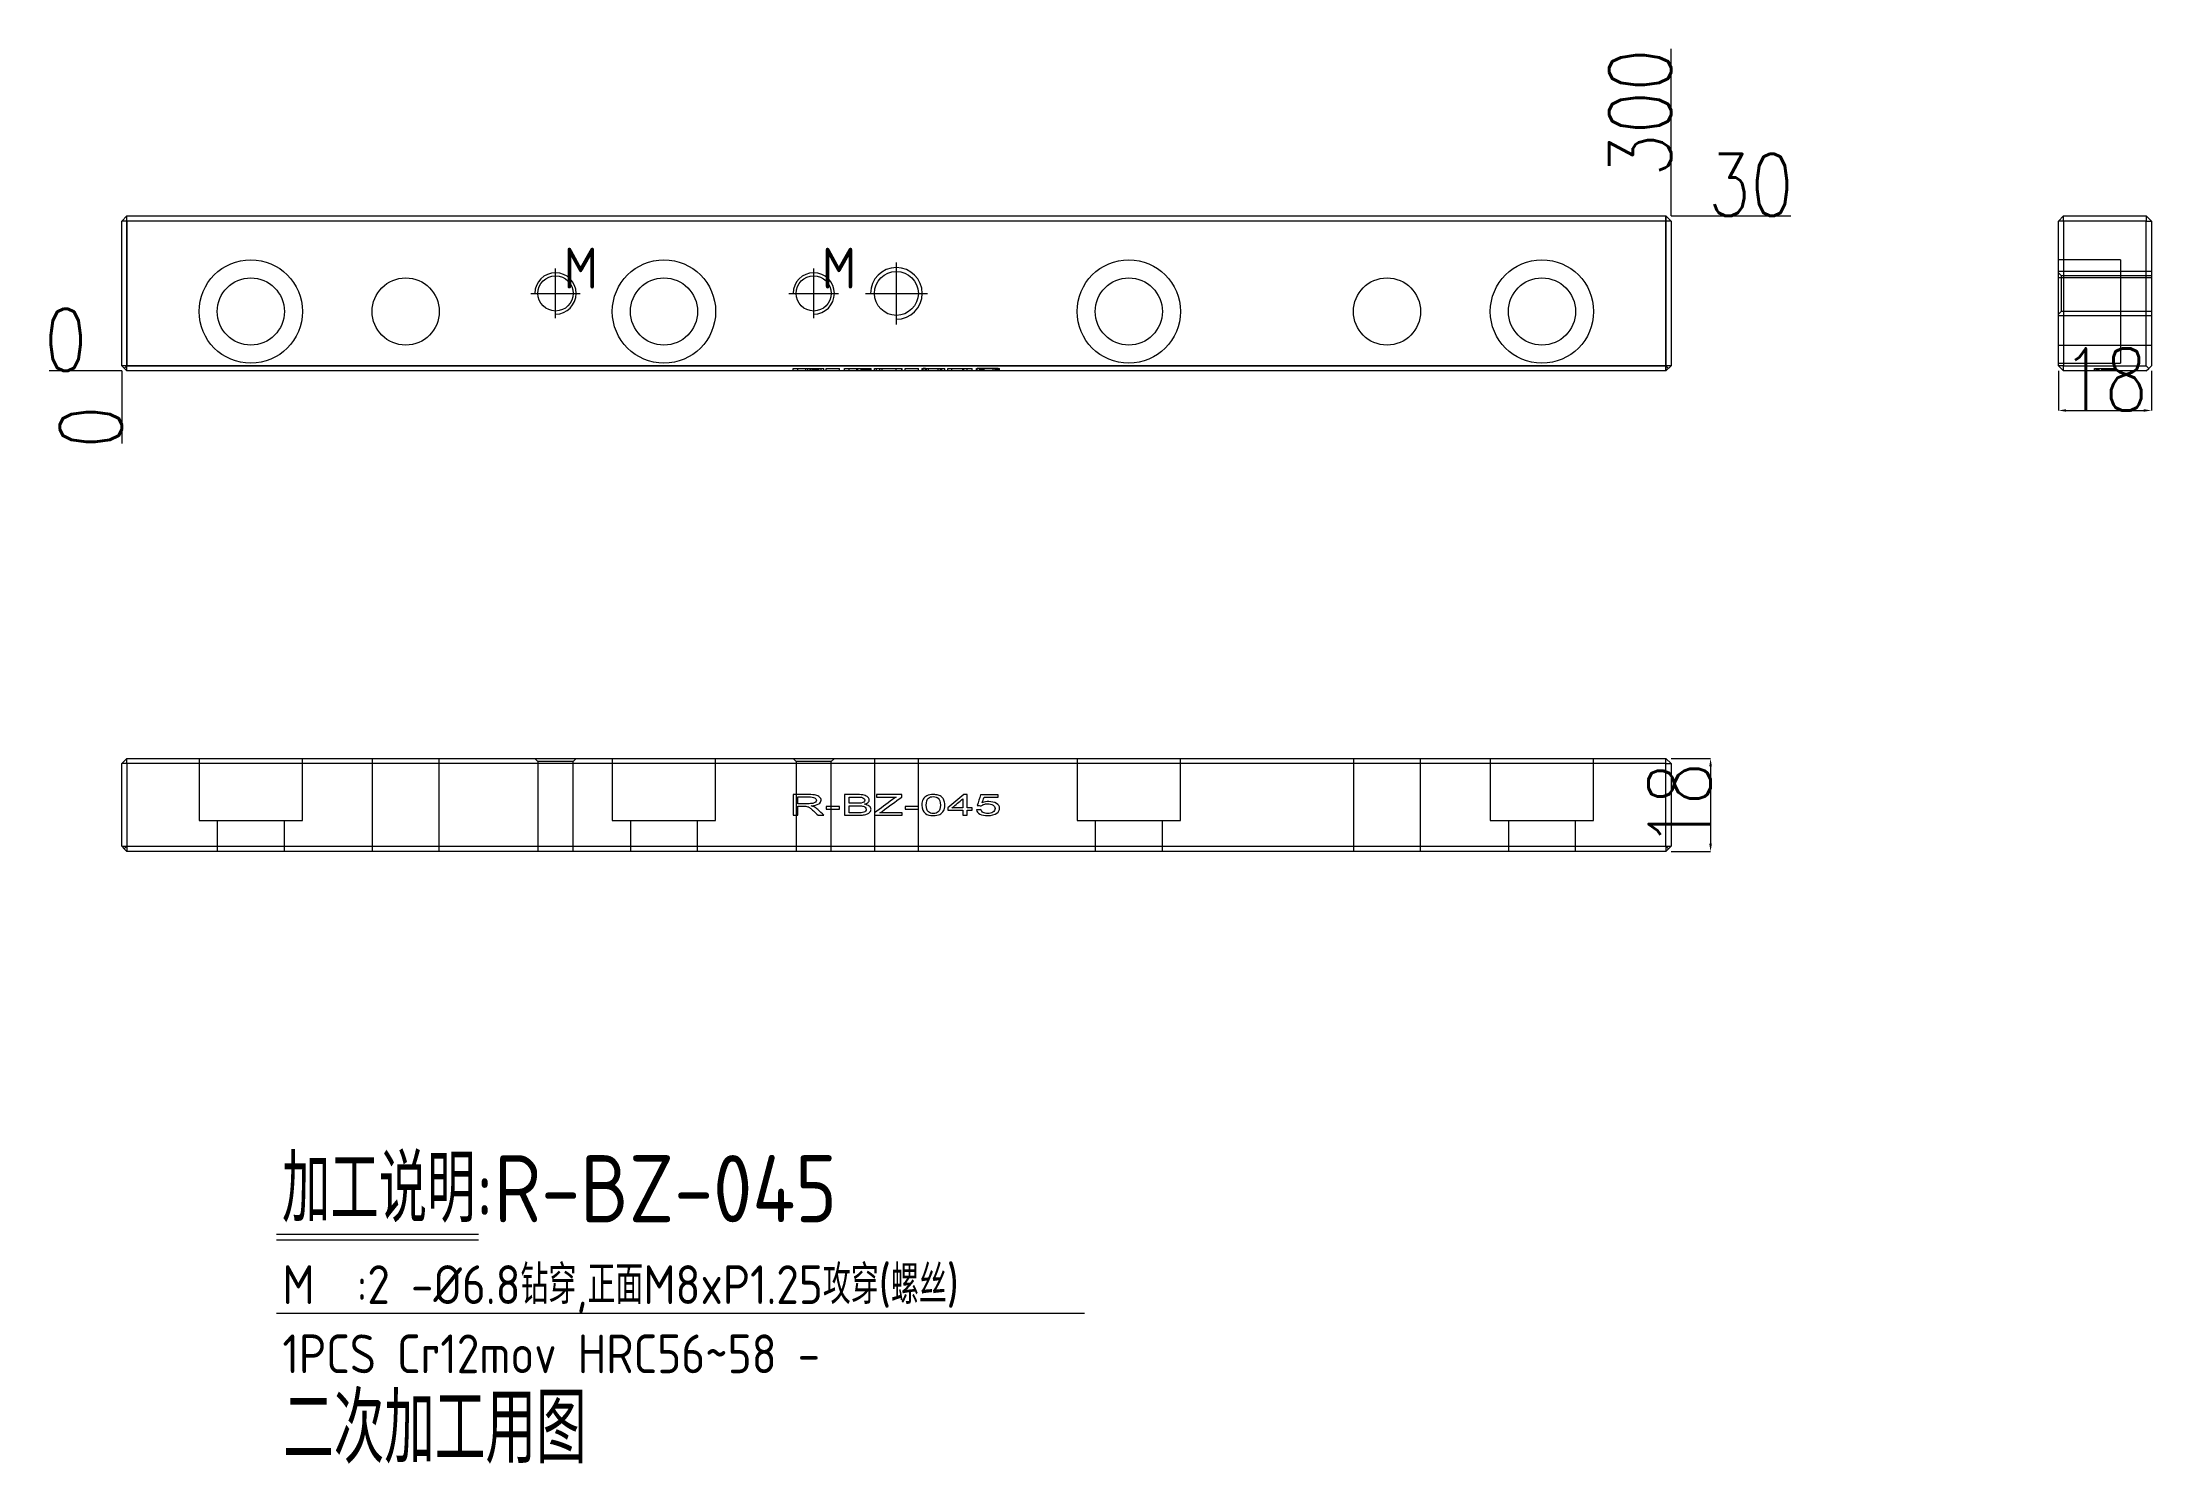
# Model space of a CAD drawing. Header units: millimetres. Extents: x -13061 to -12653, y 58425 to 58700.
import ezdxf

# ---------------------------------------------------------------- set-up
doc = ezdxf.new("R2010")
doc.units = ezdxf.units.MM
doc.linetypes.add('CENTER', pattern=[0])
doc.linetypes.add('DASHED', pattern=[0])
doc.layers.add('DIM', color=4, linetype='Continuous', lineweight=20)
doc.layers.add('TEMP', color=7, linetype='Continuous')
doc.layers.add('TEMP_W', color=1, linetype='Continuous')
doc.styles.add('gbenor', font='gbenor.shx', dxfattribs={"bigfont": 'gbcbig.shx'})
doc.styles.add('TXT', font='txt.shx', dxfattribs={"width": 0.8, "bigfont": 'ctxt.shx'})
doc.dimstyles.new('零件', dxfattribs={"dimscale": 1.5, "dimtxt": 8, "dimasz": 1, "dimexe": 0, "dimexo": 0, "dimgap": 0, "dimtad": 1, "dimtxsty": 'TXT', "dimcen": 0, "dimclrd": 252, "dimclre": 252, "dimclrt": 4, "dimazin": 3, "dimtp": 0.001, "dimtm": 0.001, "dimtfac": 1, "dimtmove": 0, "dimatfit": 3, "dimlwd": 5, "dimlwe": 5})

# ---------------------------------------------------------------- blocks, each defined once
blk = doc.blocks.new('*D1107')
at = {"layer": 'Defpoints', "color": 0}
for p in [(-12745.85, 58666.11), (-12738.2, 58666.11), (-13045.85, 58636.11)]:
    blk.add_point(p, dxfattribs=at)
at = {"layer": 'DIM', "color": 252, "lineweight": 5}
blk.add_line((-12745.85, 58666.11), (-12722.66, 58666.11), dxfattribs=at)
at = {"layer": 'DIM', "color": 4, "lineweight": 5, "insert": (-12730.43, 58672.11), "char_height": 12, "attachment_point": 5, "style": 'TXT'}
blk.add_mtext('30', dxfattribs=at)
blk = doc.blocks.new('*D1108')
at = {"layer": 'Defpoints', "color": 0}
for p in [(-13053.5, 58636.11), (-13045.85, 58636.11), (-13045.85, 58636.11)]:
    blk.add_point(p, dxfattribs=at)
at = {"layer": 'DIM', "color": 252, "lineweight": 5}
blk.add_line((-13045.85, 58636.11), (-13059.9, 58636.11), dxfattribs=at)
at = {"layer": 'DIM', "color": 4, "lineweight": 5, "insert": (-13056.7, 58642.11), "char_height": 12, "attachment_point": 5, "style": 'TXT'}
blk.add_mtext('0', dxfattribs=at)
blk = doc.blocks.new('*D1109')
at = {"layer": 'Defpoints', "color": 0}
for p in [(-13045.85, 58636.11), (-13045.85, 58636.11), (-13045.85, 58628.46)]:
    blk.add_point(p, dxfattribs=at)
at = {"layer": 'DIM', "color": 252, "lineweight": 5}
blk.add_line((-13045.85, 58636.11), (-13045.85, 58622.06), dxfattribs=at)
at = {"layer": 'DIM', "color": 4, "lineweight": 5, "insert": (-13051.85, 58625.26), "char_height": 12, "attachment_point": 5, "rotation": 90, "style": 'TXT'}
blk.add_mtext('0', dxfattribs=at)
blk = doc.blocks.new('*D1110')
at = {"layer": 'Defpoints', "color": 0}
for p in [(-12745.85, 58673.76), (-12745.85, 58666.11), (-13045.85, 58636.11)]:
    blk.add_point(p, dxfattribs=at)
at = {"layer": 'DIM', "color": 252, "lineweight": 5}
blk.add_line((-12745.85, 58666.11), (-12745.85, 58698.45), dxfattribs=at)
at = {"layer": 'DIM', "color": 4, "lineweight": 5, "insert": (-12751.85, 58686.11), "char_height": 12, "attachment_point": 5, "rotation": 90, "style": 'TXT'}
blk.add_mtext('300', dxfattribs=at)
blk = doc.blocks.new('*D1111')
at = {"layer": 'Defpoints', "color": 0}
for p in [(-12745.85, 58561.11), (-12745.85, 58543.11), (-12738.2, 58543.11)]:
    blk.add_point(p, dxfattribs=at)
at = {"layer": 'DIM', "color": 252, "lineweight": 5}
for p, q in [((-12745.85, 58561.11), (-12738.2, 58561.11)), ((-12738.2, 58559.61), (-12738.2, 58544.61)), ((-12745.85, 58543.11), (-12738.2, 58543.11))]:
    blk.add_line(p, q, dxfattribs=at)
at = {"layer": 'DIM', "color": 252}
for points in [[(-12737.95, 58559.61), (-12738.45, 58559.61), (-12738.2, 58561.11)], [(-12738.45, 58544.61), (-12737.95, 58544.61), (-12738.2, 58543.11)]]:
    blk.add_solid(points, dxfattribs=at)
at = {"layer": 'DIM', "color": 4, "lineweight": 5, "insert": (-12744.2, 58552.11), "char_height": 12, "attachment_point": 5, "rotation": 90, "style": 'TXT'}
blk.add_mtext('18', dxfattribs=at)
blk = doc.blocks.new('*D1112')
at = {"layer": 'Defpoints', "color": 0}
for p in [(-12670.85, 58636.11), (-12652.85, 58636.11), (-12652.85, 58628.46)]:
    blk.add_point(p, dxfattribs=at)
at = {"layer": 'DIM', "color": 252, "lineweight": 5}
for p, q in [((-12670.85, 58636.11), (-12670.85, 58628.46)), ((-12652.85, 58636.11), (-12652.85, 58628.46)), ((-12669.35, 58628.46), (-12654.35, 58628.46))]:
    blk.add_line(p, q, dxfattribs=at)
at = {"layer": 'DIM', "color": 252}
for points in [[(-12669.35, 58628.71), (-12669.35, 58628.21), (-12670.85, 58628.46)], [(-12654.35, 58628.21), (-12654.35, 58628.71), (-12652.85, 58628.46)]]:
    blk.add_solid(points, dxfattribs=at)
at = {"layer": 'DIM', "color": 4, "lineweight": 5, "insert": (-12661.85, 58634.46), "char_height": 12, "attachment_point": 5, "style": 'TXT'}
blk.add_mtext('18', dxfattribs=at)

msp = doc.modelspace()

# ---------------------------------------------------------------- linework, layer by layer
at = {"layer": 'DIM', "color": 3, "linetype": 'Continuous', "lineweight": 5}
for p, q in [((-13015.852, 58469.051), (-12976.75, 58469.051)), ((-13015.852, 58467.92), (-12976.75, 58467.92)), ((-13015.852, 58453.72), (-12859.443, 58453.72))]:
    msp.add_line(p, q, dxfattribs=at)
at = {"layer": 'TEMP', "color": 4, "linetype": 'Continuous', "lineweight": 5}
for p, q in [((-13044.852, 58666.113), (-13045.852, 58665.113)), ((-13044.852, 58666.113), (-12746.852, 58666.113)), ((-13044.852, 58665.113), (-13044.852, 58666.113)), ((-13044.852, 58636.113), (-13044.852, 58666.113)), ((-12745.852, 58665.113), (-12746.852, 58666.113)), ((-12746.852, 58665.113), (-12746.852, 58666.113)), ((-12746.852, 58666.113), (-12746.852, 58636.113)), ((-12670.852, 58665.113), (-12669.852, 58666.113)), ((-12669.852, 58665.113), (-12669.852, 58666.113)), ((-12669.852, 58666.113), (-12653.852, 58666.113)), ((-12653.852, 58666.113), (-12653.852, 58665.113)), ((-12653.852, 58666.113), (-12652.852, 58665.113)), ((-13045.852, 58637.113), (-13045.852, 58665.113)), ((-13044.852, 58665.113), (-13045.852, 58665.113)), ((-12745.852, 58665.113), (-13045.852, 58665.113)), ((-13044.852, 58665.113), (-13044.852, 58637.113)), ((-12746.852, 58665.113), (-13044.852, 58665.113)), ((-12745.852, 58665.113), (-12746.852, 58665.113)), ((-12746.852, 58637.113), (-12746.852, 58665.113)), ((-12745.852, 58665.113), (-12745.852, 58637.113)), ((-12670.852, 58637.113), (-12670.852, 58665.113)), ((-12669.852, 58665.113), (-12670.852, 58665.113)), ((-12669.852, 58665.113), (-12669.852, 58637.113)), ((-12653.852, 58665.113), (-12669.852, 58665.113)), ((-12653.852, 58665.113), (-12652.852, 58665.113)), ((-12653.852, 58637.113), (-12653.852, 58665.113)), ((-12652.852, 58665.113), (-12652.852, 58637.113)), ((-13044.852, 58637.113), (-13045.852, 58637.113)), ((-13044.852, 58636.113), (-13045.852, 58637.113)), ((-12745.852, 58637.113), (-13045.852, 58637.113)), ((-13044.852, 58636.113), (-13044.852, 58637.113)), ((-13044.852, 58637.113), (-12746.852, 58637.113)), ((-12746.852, 58636.113), (-13044.852, 58636.113)), ((-12915.852, 58636.613), (-12910.891, 58636.613)), ((-12911.048, 58636.613), (-12909.866, 58636.613)), ((-12909.445, 58636.613), (-12906.882, 58636.613)), ((-12905.89, 58636.613), (-12902.042, 58636.613)), ((-12902.138, 58636.613), (-12902.15, 58636.113)), ((-12901.091, 58636.613), (-12901.093, 58636.113)), ((-12901.093, 58636.613), (-12900.964, 58636.613)), ((-12900.067, 58636.613), (-12895.885, 58636.613)), ((-12899.674, 58636.613), (-12894.809, 58636.613)), ((-12899.035, 58636.613), (-12894.698, 58636.613)), ((-12894.162, 58636.613), (-12891.599, 58636.613)), ((-12890.238, 58636.613), (-12890.661, 58636.613)), ((-12885.904, 58636.613), (-12881.208, 58636.613)), ((-12880.355, 58636.613), (-12879.478, 58636.613)), ((-12876.171, 58636.613), (-12880.207, 58636.613)), ((-12876.462, 58636.613), (-12876.388, 58636.613)), ((-12746.852, 58636.113), (-12745.852, 58637.113)), ((-12746.852, 58636.113), (-12746.852, 58637.113)), ((-12745.852, 58637.113), (-12746.852, 58637.113)), ((-12669.852, 58637.113), (-12670.852, 58637.113)), ((-12669.852, 58636.113), (-12670.852, 58637.113)), ((-12669.852, 58636.113), (-12669.852, 58637.113)), ((-12669.852, 58637.113), (-12653.852, 58637.113)), ((-12653.852, 58636.113), (-12669.852, 58636.113)), ((-12653.352, 58636.613), (-12653.852, 58637.113)), ((-12653.852, 58636.113), (-12653.352, 58636.613)), ((-12653.352, 58636.613), (-12652.852, 58637.113)), ((-13044.852, 58561.113), (-13045.852, 58560.113)), ((-13044.852, 58560.113), (-13045.852, 58560.113)), ((-13045.852, 58544.113), (-13045.852, 58560.113)), ((-13044.852, 58561.113), (-12746.852, 58561.113)), ((-13044.852, 58560.113), (-13044.852, 58561.113)), ((-13044.852, 58560.113), (-13044.852, 58544.113)), ((-12746.852, 58560.113), (-13044.852, 58560.113)), ((-12745.852, 58560.113), (-12746.852, 58561.113)), ((-12746.852, 58560.113), (-12746.852, 58561.113)), ((-12746.852, 58560.113), (-12745.852, 58560.113)), ((-12746.852, 58544.113), (-12746.852, 58560.113)), ((-12745.852, 58560.113), (-12745.852, 58544.113)), ((-13045.852, 58544.113), (-13045.352, 58543.613)), ((-13045.352, 58543.613), (-13044.852, 58544.113)), ((-13044.852, 58543.113), (-13045.352, 58543.613)), ((-13044.852, 58544.113), (-12746.852, 58544.113)), ((-12746.852, 58544.113), (-12746.352, 58543.613)), ((-12746.352, 58543.613), (-12746.852, 58543.113)), ((-12746.352, 58543.613), (-12745.852, 58544.113)), ((-12746.852, 58543.113), (-13044.852, 58543.113))]:
    msp.add_line(p, q, dxfattribs=at)
at = {"layer": 'TEMP', "color": 4, "linetype": 'DASHED', "lineweight": 5, "ltscale": 0.338745}
for p, q in [((-12658.852, 58657.613), (-12670.852, 58657.613)), ((-12658.852, 58657.613), (-12658.852, 58637.613)), ((-12652.852, 58655.366), (-12670.852, 58655.366)), ((-12658.852, 58654.116), (-12670.852, 58654.116)), ((-12652.852, 58654.116), (-12658.852, 58654.116)), ((-12670.852, 58646.86), (-12652.852, 58646.86)), ((-12670.852, 58641.109), (-12658.852, 58641.109)), ((-12670.852, 58637.613), (-12658.852, 58637.613)), ((-12658.852, 58641.109), (-12652.852, 58641.109)), ((-13044.852, 58637.113), (-13045.352, 58636.613)), ((-12915.852, 58636.113), (-12915.852, 58636.613)), ((-12914.953, 58636.113), (-12914.953, 58636.613)), ((-12913.41, 58636.113), (-12913.41, 58636.613)), ((-12913.001, 58636.113), (-12913.001, 58636.613)), ((-12912.544, 58636.113), (-12912.544, 58636.613)), ((-12912.335, 58636.113), (-12912.335, 58636.613)), ((-12912.058, 58636.113), (-12912.058, 58636.613)), ((-12911.894, 58636.113), (-12911.894, 58636.613)), ((-12911.46, 58636.113), (-12911.46, 58636.613)), ((-12911.349, 58636.113), (-12911.349, 58636.613)), ((-12911.048, 58636.113), (-12911.048, 58636.613)), ((-12910.996, 58636.113), (-12910.996, 58636.613)), ((-12910.891, 58636.113), (-12910.891, 58636.613)), ((-12910.422, 58636.113), (-12910.422, 58636.613)), ((-12909.866, 58636.113), (-12909.866, 58636.613)), ((-12909.445, 58636.113), (-12909.445, 58636.613)), ((-12906.882, 58636.113), (-12906.882, 58636.613)), ((-12905.89, 58636.113), (-12905.89, 58636.613)), ((-12904.992, 58636.113), (-12904.992, 58636.613)), ((-12902.69, 58636.113), (-12902.69, 58636.613)), ((-12902.666, 58636.113), (-12902.666, 58636.613)), ((-12902.602, 58636.113), (-12902.602, 58636.613)), ((-12902.427, 58636.113), (-12902.427, 58636.613)), ((-12902.15, 58636.113), (-12902.15, 58636.613)), ((-12902.138, 58636.113), (-12902.138, 58636.613)), ((-12902.094, 58636.113), (-12902.094, 58636.613)), ((-12902.042, 58636.113), (-12902.042, 58636.613)), ((-12901.976, 58636.113), (-12901.976, 58636.613)), ((-12901.887, 58636.113), (-12901.887, 58636.613)), ((-12901.694, 58636.113), (-12901.694, 58636.613)), ((-12901.357, 58636.113), (-12901.357, 58636.613)), ((-12901.093, 58636.113), (-12901.093, 58636.613)), ((-12901.091, 58636.113), (-12901.091, 58636.613)), ((-12900.964, 58636.113), (-12900.964, 58636.613)), ((-12900.762, 58636.113), (-12900.762, 58636.613)), ((-12900.067, 58636.113), (-12900.067, 58636.613)), ((-12899.674, 58636.113), (-12899.674, 58636.613)), ((-12899.035, 58636.113), (-12899.035, 58636.613)), ((-12898.623, 58636.113), (-12898.623, 58636.613)), ((-12895.885, 58636.113), (-12895.885, 58636.613)), ((-12894.809, 58636.113), (-12894.809, 58636.613)), ((-12894.698, 58636.113), (-12894.698, 58636.613)), ((-12894.162, 58636.113), (-12894.162, 58636.613)), ((-12891.599, 58636.113), (-12891.599, 58636.613)), ((-12890.91, 58636.613), (-12890.91, 58636.113)), ((-12890.238, 58636.113), (-12890.238, 58636.613)), ((-12890.052, 58636.613), (-12890.052, 58636.113)), ((-12889.621, 58636.113), (-12889.621, 58636.613)), ((-12887.728, 58636.113), (-12887.728, 58636.613)), ((-12887.338, 58636.113), (-12887.338, 58636.613)), ((-12887.055, 58636.113), (-12887.055, 58636.613)), ((-12886.48, 58636.113), (-12886.48, 58636.613)), ((-12885.904, 58636.113), (-12885.904, 58636.613)), ((-12885.085, 58636.113), (-12885.085, 58636.613)), ((-12882.959, 58636.113), (-12882.959, 58636.613)), ((-12882.806, 58636.113), (-12882.806, 58636.613)), ((-12882.125, 58636.113), (-12882.125, 58636.613)), ((-12881.208, 58636.113), (-12881.208, 58636.613)), ((-12880.355, 58636.113), (-12880.355, 58636.613)), ((-12880.207, 58636.113), (-12880.207, 58636.613)), ((-12879.685, 58636.113), (-12879.685, 58636.613)), ((-12879.548, 58636.113), (-12879.548, 58636.613)), ((-12879.478, 58636.113), (-12879.478, 58636.613)), ((-12879.423, 58636.113), (-12879.423, 58636.613)), ((-12879.247, 58636.113), (-12879.247, 58636.613)), ((-12879.027, 58636.113), (-12879.027, 58636.613)), ((-12878.914, 58636.113), (-12878.914, 58636.613)), ((-12878.881, 58636.113), (-12878.881, 58636.613)), ((-12877.137, 58636.113), (-12877.137, 58636.613)), ((-12876.736, 58636.113), (-12876.736, 58636.613)), ((-12876.462, 58636.113), (-12876.462, 58636.613)), ((-12876.388, 58636.113), (-12876.388, 58636.613)), ((-12876.171, 58636.113), (-12876.171, 58636.613)), ((-12875.852, 58636.113), (-12875.852, 58636.613)), ((-12746.352, 58636.613), (-12746.852, 58637.113)), ((-12663.868, 58636.613), (-12663.868, 58636.113)), ((-12663.852, 58636.113), (-12663.852, 58636.613)), ((-12663.797, 58636.113), (-12663.797, 58636.613)), ((-12663.744, 58636.113), (-12663.744, 58636.613)), ((-12663.73, 58636.113), (-12663.73, 58636.613)), ((-12663.462, 58636.613), (-12663.462, 58636.113)), ((-12663.41, 58636.113), (-12663.41, 58636.613)), ((-12663.38, 58636.113), (-12663.38, 58636.613)), ((-12663.365, 58636.113), (-12663.365, 58636.613)), ((-12663.357, 58636.113), (-12663.357, 58636.613)), ((-12663.328, 58636.113), (-12663.328, 58636.613)), ((-12663.324, 58636.113), (-12663.324, 58636.613)), ((-12663.175, 58636.113), (-12663.175, 58636.613)), ((-12663.137, 58636.113), (-12663.137, 58636.613)), ((-12663.117, 58636.113), (-12663.117, 58636.613)), ((-12663.063, 58636.113), (-12663.063, 58636.613)), ((-12662.504, 58636.613), (-12662.504, 58636.113)), ((-12662.417, 58636.113), (-12662.417, 58636.613)), ((-12662.253, 58636.113), (-12662.253, 58636.613)), ((-12662.218, 58636.113), (-12662.218, 58636.613)), ((-12662.171, 58636.113), (-12662.171, 58636.613)), ((-12662.161, 58636.113), (-12662.161, 58636.613)), ((-12662.141, 58636.113), (-12662.141, 58636.613)), ((-12662.086, 58636.113), (-12662.086, 58636.613)), ((-12662.07, 58636.613), (-12662.07, 58636.113)), ((-12662.043, 58636.113), (-12662.043, 58636.613)), ((-12661.981, 58636.113), (-12661.981, 58636.613)), ((-12661.962, 58636.113), (-12661.962, 58636.613)), ((-12661.828, 58636.113), (-12661.828, 58636.613)), ((-12661.742, 58636.113), (-12661.742, 58636.613)), ((-12661.699, 58636.113), (-12661.699, 58636.613)), ((-12661.683, 58636.113), (-12661.683, 58636.613)), ((-12661.672, 58636.113), (-12661.672, 58636.613)), ((-12661.632, 58636.113), (-12661.632, 58636.613)), ((-12661.628, 58636.113), (-12661.628, 58636.613)), ((-12661.617, 58636.113), (-12661.617, 58636.613)), ((-12661.609, 58636.113), (-12661.609, 58636.613)), ((-12661.546, 58636.113), (-12661.546, 58636.613)), ((-12661.502, 58636.113), (-12661.502, 58636.613)), ((-12661.4, 58636.113), (-12661.4, 58636.613)), ((-12661.259, 58636.113), (-12661.259, 58636.613)), ((-12661.235, 58636.113), (-12661.235, 58636.613)), ((-12661.052, 58636.113), (-12661.052, 58636.613)), ((-12660.943, 58636.113), (-12660.943, 58636.613)), ((-12660.941, 58636.113), (-12660.941, 58636.613)), ((-12660.9, 58636.113), (-12660.9, 58636.613)), ((-12660.809, 58636.113), (-12660.809, 58636.613)), ((-12660.684, 58636.113), (-12660.684, 58636.613)), ((-12660.605, 58636.113), (-12660.605, 58636.613)), ((-12660.514, 58636.113), (-12660.514, 58636.613)), ((-12660.488, 58636.113), (-12660.488, 58636.613)), ((-12660.377, 58636.113), (-12660.377, 58636.613)), ((-12660.343, 58636.113), (-12660.343, 58636.613)), ((-12660.323, 58636.113), (-12660.323, 58636.613)), ((-12660.269, 58636.113), (-12660.269, 58636.613)), ((-12660.198, 58636.113), (-12660.198, 58636.613)), ((-12660.187, 58636.113), (-12660.187, 58636.613)), ((-12660.089, 58636.113), (-12660.089, 58636.613)), ((-12659.852, 58636.113), (-12659.852, 58636.613)), ((-12659.783, 58636.113), (-12659.783, 58636.613)), ((-13030.852, 58561.113), (-13030.852, 58549.113)), ((-13010.852, 58549.113), (-13010.852, 58561.113)), ((-12997.355, 58561.113), (-12997.355, 58543.113)), ((-12984.348, 58543.113), (-12984.348, 58561.113)), ((-12950.852, 58561.113), (-12950.852, 58549.113)), ((-12930.852, 58549.113), (-12930.852, 58561.113)), ((-12900.105, 58561.113), (-12900.105, 58543.113)), ((-12891.599, 58551.807), (-12891.599, 58561.113)), ((-12860.852, 58561.113), (-12860.852, 58549.113)), ((-12840.852, 58549.113), (-12840.852, 58561.113)), ((-12807.355, 58561.113), (-12807.355, 58543.113)), ((-12794.348, 58543.113), (-12794.348, 58561.113)), ((-12780.852, 58561.113), (-12780.852, 58549.113)), ((-12760.852, 58549.113), (-12760.852, 58561.113)), ((-13030.852, 58549.113), (-13010.852, 58549.113)), ((-13027.355, 58549.113), (-13027.355, 58543.113)), ((-13014.348, 58543.113), (-13014.348, 58549.113)), ((-12950.852, 58549.113), (-12930.852, 58549.113)), ((-12947.355, 58549.113), (-12947.355, 58543.113)), ((-12934.348, 58543.113), (-12934.348, 58549.113)), ((-12891.599, 58543.113), (-12891.599, 58551.313)), ((-12860.852, 58549.113), (-12840.852, 58549.113)), ((-12857.355, 58549.113), (-12857.355, 58543.113)), ((-12844.348, 58543.113), (-12844.348, 58549.113)), ((-12780.852, 58549.113), (-12760.852, 58549.113)), ((-12777.355, 58549.113), (-12777.355, 58543.113)), ((-12764.348, 58543.113), (-12764.348, 58549.113)), ((-13045.852, 58544.113), (-13044.852, 58544.113)), ((-13044.852, 58544.113), (-13044.852, 58543.113)), ((-12746.852, 58544.113), (-12746.852, 58543.113)), ((-12746.852, 58544.113), (-12745.852, 58544.113))]:
    msp.add_line(p, q, dxfattribs=at)
at = {"layer": 'TEMP', "color": 5, "linetype": 'DASHED', "lineweight": 5, "ltscale": 0.338745}
for p, q in [((-12670.255, 58654.516), (-12670.852, 58655.113)), ((-12652.852, 58654.516), (-12670.255, 58654.516)), ((-12670.255, 58651.113), (-12670.255, 58654.516)), ((-12670.255, 58647.71), (-12670.255, 58651.113)), ((-12670.852, 58647.113), (-12670.255, 58647.71)), ((-12670.255, 58647.71), (-12652.852, 58647.71)), ((-12965.852, 58561.113), (-12965.255, 58560.516)), ((-12965.255, 58560.516), (-12965.255, 58543.113)), ((-12958.449, 58560.516), (-12965.255, 58560.516)), ((-12958.449, 58560.516), (-12957.852, 58561.113)), ((-12958.449, 58543.113), (-12958.449, 58560.516)), ((-12915.852, 58561.113), (-12915.255, 58560.516)), ((-12915.255, 58560.516), (-12915.255, 58543.113)), ((-12908.449, 58560.516), (-12915.255, 58560.516)), ((-12908.449, 58560.516), (-12907.852, 58561.113)), ((-12908.449, 58543.113), (-12908.449, 58560.516))]:
    msp.add_line(p, q, dxfattribs=at)
at = {"layer": 'TEMP', "color": 155, "linetype": 'DASHED', "lineweight": 5, "ltscale": 0.338745}
for p, q in [((-12913.021, 58636.113), (-12913.021, 58636.613)), ((-12911.794, 58636.113), (-12911.794, 58636.613)), ((-12911.529, 58636.113), (-12911.529, 58636.613)), ((-12903.524, 58636.113), (-12903.524, 58636.613)), ((-12903.3, 58636.113), (-12903.3, 58636.613)), ((-12901.463, 58636.113), (-12901.463, 58636.613)), ((-12890.661, 58636.113), (-12890.661, 58636.613)), ((-12889.66, 58636.113), (-12889.66, 58636.613)), ((-12662.967, 58636.113), (-12662.967, 58636.613)), ((-12662.401, 58636.113), (-12662.401, 58636.613)), ((-12661.473, 58636.113), (-12661.473, 58636.613)), ((-12660.513, 58636.113), (-12660.513, 58636.613)), ((-12660.116, 58636.113), (-12660.116, 58636.613))]:
    msp.add_line(p, q, dxfattribs=at)
at = {"layer": 'TEMP', "color": 4, "linetype": 'Continuous', "lineweight": 5}
for centre, radius in [((-13020.852, 58647.613), 10), ((-12940.852, 58647.613), 10), ((-12850.852, 58647.613), 10), ((-12770.852, 58647.613), 10), ((-13020.852, 58647.613), 6.503), ((-12990.852, 58647.613), 6.503), ((-12940.852, 58647.613), 6.503), ((-12895.852, 58651.113), 4.253), ((-12850.852, 58647.613), 6.503), ((-12800.852, 58647.613), 6.503), ((-12770.852, 58647.613), 6.503)]:
    msp.add_circle(centre, radius, dxfattribs=at)
at = {"layer": 'TEMP', "color": 3, "linetype": 'Continuous', "lineweight": 5}
for centre in [(-12961.852, 58651.113), (-12911.852, 58651.113)]:
    msp.add_circle(centre, 3.403, dxfattribs=at)
for centre in [(-12961.852, 58651.113), (-12911.852, 58651.113)]:
    msp.add_arc(centre, 4, 270, 180, dxfattribs=at)
at = {"layer": 'TEMP', "color": 4, "linetype": 'Continuous', "lineweight": 5}
msp.add_arc((-12895.852, 58651.113), 5, 270, 180, dxfattribs=at)
at = {"layer": 'TEMP', "color": 4, "linetype": 'DASHED', "lineweight": 5, "ltscale": 0.338745}
for points, knots in [([(-12915.852, 58636.613), (-12914.848, 58636.613), (-12913.844, 58636.613), (-12912.234, 58636.613), (-12911.775, 58636.613), (-12911.46, 58636.613)], [0, 0, 0, 0, 0.6236559, 0.6236559, 1, 1, 1, 1]), ([(-12911.46, 58636.613), (-12911.144, 58636.613), (-12910.894, 58636.613), (-12910.516, 58636.613), (-12910.422, 58636.613), (-12910.422, 58636.613), (-12910.422, 58636.613), (-12910.422, 58636.613)], [0, 0, 0, 0, 0.4997749, 0.4997749, 0.9995498, 0.9995498, 1, 1, 1, 1]), ([(-12905.89, 58636.613), (-12905.041, 58636.613), (-12904.192, 58636.613), (-12902.824, 58636.613), (-12902.408, 58636.613), (-12902.094, 58636.613)], [0, 0, 0, 0, 0.6205443, 0.6205443, 1, 1, 1, 1]), ([(-12890.91, 58636.613), (-12890.91, 58636.613), (-12890.91, 58636.613), (-12890.91, 58636.613), (-12890.826, 58636.613), (-12890.661, 58636.613)], [0, 0, 0, 0, 0.0006373, 0.0006373, 1, 1, 1, 1]), ([(-12890.661, 58636.613), (-12890.496, 58636.613), (-12890.25, 58636.613), (-12889.599, 58636.613), (-12889.188, 58636.613), (-12888.331, 58636.613), (-12888.011, 58636.613), (-12887.461, 58636.613), (-12887.234, 58636.613), (-12887.055, 58636.613)], [0, 0, 0, 0, 0.2880734, 0.2880734, 0.5761468, 0.5761468, 0.7880734, 0.7880734, 1, 1, 1, 1]), ([(-12887.055, 58636.613), (-12886.875, 58636.613), (-12886.735, 58636.613), (-12886.531, 58636.613), (-12886.48, 58636.613), (-12886.48, 58636.613), (-12886.48, 58636.613), (-12886.48, 58636.613)], [0, 0, 0, 0, 0.4995978, 0.4995978, 0.9991956, 0.9991956, 1, 1, 1, 1]), ([(-12876.171, 58636.613), (-12875.958, 58636.613), (-12875.852, 58636.613), (-12875.852, 58636.613), (-12875.852, 58636.613), (-12875.852, 58636.613)], [0, 0, 0, 0, 0.9995205, 0.9995205, 1, 1, 1, 1]), ([(-12662.504, 58636.613), (-12662.504, 58636.613), (-12662.504, 58636.613), (-12662.504, 58636.613), (-12662.383, 58636.613), (-12662.141, 58636.613)], [0, 0, 0, 0, 0.0010275, 0.0010275, 1, 1, 1, 1]), ([(-12662.141, 58636.613), (-12661.899, 58636.613), (-12661.588, 58636.613), (-12660.846, 58636.613), (-12660.533, 58636.613), (-12660.269, 58636.613)], [0, 0, 0, 0, 0.5125, 0.5125, 1, 1, 1, 1])]:
    msp.add_open_spline(points, degree=3, knots=knots, dxfattribs=at)
for points in [[(-12910.422, 58636.613), (-12910.237, 58636.613), (-12910.051, 58636.613), (-12909.866, 58636.613)], [(-12909.445, 58636.613), (-12908.59, 58636.613), (-12907.736, 58636.613), (-12906.882, 58636.613)], [(-12902.094, 58636.613), (-12901.78, 58636.613), (-12901.535, 58636.613), (-12901.357, 58636.613)], [(-12901.357, 58636.613), (-12901.18, 58636.613), (-12901.091, 58636.613), (-12901.091, 58636.613)], [(-12901.091, 58636.613), (-12900.872, 58636.613), (-12900.763, 58636.613), (-12900.762, 58636.613)], [(-12900.067, 58636.613), (-12899.936, 58636.613), (-12899.805, 58636.613), (-12899.674, 58636.613)], [(-12899.674, 58636.613), (-12898.052, 58636.613), (-12896.43, 58636.613), (-12894.809, 58636.613)], [(-12894.808, 58636.613), (-12894.772, 58636.613), (-12894.735, 58636.613), (-12894.698, 58636.613)], [(-12894.162, 58636.613), (-12893.307, 58636.613), (-12892.453, 58636.613), (-12891.599, 58636.613)], [(-12885.904, 58636.613), (-12884.872, 58636.613), (-12883.839, 58636.613), (-12882.806, 58636.613)], [(-12882.806, 58636.613), (-12882.579, 58636.613), (-12882.352, 58636.613), (-12882.125, 58636.613)], [(-12882.125, 58636.613), (-12881.819, 58636.613), (-12881.513, 58636.613), (-12881.208, 58636.613)], [(-12880.355, 58636.613), (-12880.306, 58636.613), (-12880.256, 58636.613), (-12880.207, 58636.613)], [(-12880.207, 58636.613), (-12879.987, 58636.613), (-12879.767, 58636.613), (-12879.548, 58636.613)], [(-12879.548, 58636.613), (-12878.422, 58636.613), (-12877.297, 58636.613), (-12876.171, 58636.613)], [(-12663.868, 58636.613), (-12663.868, 58636.613), (-12663.863, 58636.613), (-12663.852, 58636.613)], [(-12663.852, 58636.613), (-12663.833, 58636.613), (-12663.815, 58636.613), (-12663.797, 58636.613)], [(-12663.797, 58636.613), (-12663.641, 58636.613), (-12663.484, 58636.613), (-12663.328, 58636.613)], [(-12663.328, 58636.613), (-12663.053, 58636.613), (-12662.779, 58636.613), (-12662.504, 58636.613)], [(-12660.269, 58636.613), (-12659.946, 58636.613), (-12659.783, 58636.613), (-12659.783, 58636.613)]]:
    msp.add_open_spline(points, degree=3, dxfattribs=at)
at = {"layer": 'TEMP', "color": 4, "linetype": 'Continuous', "lineweight": 5}
for points in [[(-12915.852, 58554.113), (-12915.852, 58552.78), (-12915.852, 58551.446), (-12915.852, 58550.113)], [(-12914.953, 58552.347), (-12914.953, 58552.789), (-12914.953, 58553.23), (-12914.953, 58553.671)], [(-12913.021, 58552.347), (-12913.665, 58552.347), (-12914.309, 58552.347), (-12914.953, 58552.347)], [(-12914.953, 58550.113), (-12914.953, 58550.705), (-12914.953, 58551.297), (-12914.953, 58551.89)], [(-12913.41, 58551.87), (-12913.271, 58551.85), (-12913.134, 58551.814), (-12913.001, 58551.763)], [(-12912.058, 58552.422), (-12912.289, 58552.372), (-12912.61, 58552.347), (-12913.021, 58552.347)], [(-12913.001, 58551.763), (-12912.865, 58551.713), (-12912.714, 58551.624), (-12912.544, 58551.497)], [(-12912.544, 58551.497), (-12912.374, 58551.369), (-12912.157, 58551.185), (-12911.894, 58550.945)], [(-12912.335, 58551.933), (-12911.684, 58551.986), (-12911.202, 58552.109), (-12910.891, 58552.304)], [(-12911.794, 58551.734), (-12911.917, 58551.8), (-12912.097, 58551.865), (-12912.335, 58551.933)], [(-12911.529, 58552.662), (-12911.649, 58552.553), (-12911.825, 58552.472), (-12912.058, 58552.422)], [(-12911.048, 58551.202), (-12911.282, 58551.414), (-12911.531, 58551.592), (-12911.794, 58551.734)], [(-12909.445, 58551.807), (-12909.445, 58551.642), (-12909.445, 58551.478), (-12909.445, 58551.313)], [(-12906.882, 58551.807), (-12907.736, 58551.807), (-12908.59, 58551.807), (-12909.445, 58551.807)], [(-12906.882, 58551.313), (-12906.882, 58551.478), (-12906.882, 58551.642), (-12906.882, 58551.807)], [(-12905.89, 58554.113), (-12905.89, 58552.78), (-12905.89, 58551.446), (-12905.89, 58550.113)], [(-12904.992, 58552.433), (-12904.992, 58552.835), (-12904.992, 58553.238), (-12904.992, 58553.641)], [(-12903.524, 58552.433), (-12904.013, 58552.433), (-12904.502, 58552.433), (-12904.992, 58552.433)], [(-12904.992, 58550.585), (-12904.992, 58551.043), (-12904.992, 58551.502), (-12904.992, 58551.96)], [(-12902.666, 58552.479), (-12902.839, 58552.447), (-12903.126, 58552.433), (-12903.524, 58552.433)], [(-12902.15, 58552.678), (-12902.265, 58552.585), (-12902.438, 58552.519), (-12902.666, 58552.479)], [(-12902.602, 58553.586), (-12902.4, 58553.548), (-12902.246, 58553.479), (-12902.138, 58553.378)], [(-12902.427, 58551.893), (-12902.197, 58551.849), (-12902.018, 58551.772), (-12901.887, 58551.662)], [(-12901.357, 58553.618), (-12901.535, 58553.786), (-12901.78, 58553.911), (-12902.094, 58553.991)], [(-12901.093, 58551.878), (-12901.315, 58552.049), (-12901.631, 58552.17), (-12902.042, 58552.242)], [(-12899.674, 58554.113), (-12899.674, 58553.956), (-12899.674, 58553.798), (-12899.674, 58553.641)], [(-12894.809, 58554.113), (-12896.43, 58554.113), (-12898.052, 58554.113), (-12899.674, 58554.113)], [(-12899.674, 58553.641), (-12898.411, 58553.641), (-12897.148, 58553.641), (-12895.885, 58553.641)], [(-12898.623, 58550.866), (-12897.351, 58551.791), (-12896.08, 58552.716), (-12894.809, 58553.641)], [(-12894.809, 58553.641), (-12894.809, 58553.798), (-12894.809, 58553.956), (-12894.809, 58554.113)], [(-12894.162, 58551.807), (-12894.162, 58551.642), (-12894.162, 58551.478), (-12894.162, 58551.313)], [(-12891.599, 58551.807), (-12892.453, 58551.807), (-12893.307, 58551.807), (-12894.162, 58551.807)], [(-12891.599, 58551.313), (-12891.599, 58551.478), (-12891.599, 58551.642), (-12891.599, 58551.807)], [(-12882.806, 58554.113), (-12883.839, 58553.249), (-12884.872, 58552.385), (-12885.904, 58551.521)], [(-12885.904, 58551.521), (-12885.904, 58551.371), (-12885.904, 58551.22), (-12885.904, 58551.07)], [(-12885.085, 58551.521), (-12884.376, 58552.122), (-12883.667, 58552.723), (-12882.959, 58553.324)], [(-12882.959, 58551.521), (-12883.667, 58551.521), (-12884.376, 58551.521), (-12885.085, 58551.521)], [(-12882.959, 58553.324), (-12882.959, 58552.723), (-12882.959, 58552.122), (-12882.959, 58551.521)], [(-12882.125, 58554.113), (-12882.352, 58554.113), (-12882.579, 58554.113), (-12882.806, 58554.113)], [(-12882.125, 58551.521), (-12882.125, 58552.385), (-12882.125, 58553.249), (-12882.125, 58554.113)], [(-12881.208, 58551.521), (-12881.513, 58551.521), (-12881.819, 58551.521), (-12882.125, 58551.521)], [(-12881.208, 58551.07), (-12881.208, 58551.22), (-12881.208, 58551.371), (-12881.208, 58551.521)], [(-12879.548, 58554.058), (-12879.767, 58553.373), (-12879.987, 58552.688), (-12880.207, 58552.004)], [(-12880.207, 58552.004), (-12879.946, 58551.984), (-12879.685, 58551.964), (-12879.423, 58551.944)], [(-12876.171, 58554.058), (-12877.297, 58554.058), (-12878.422, 58554.058), (-12879.548, 58554.058)], [(-12879.423, 58551.944), (-12879.299, 58552.058), (-12879.129, 58552.152), (-12878.914, 58552.223)], [(-12879.247, 58552.514), (-12879.125, 58552.873), (-12879.003, 58553.231), (-12878.881, 58553.589)], [(-12878.881, 58553.589), (-12877.977, 58553.589), (-12877.074, 58553.589), (-12876.171, 58553.589)], [(-12876.171, 58553.589), (-12876.171, 58553.746), (-12876.171, 58553.902), (-12876.171, 58554.058)], [(-12915.852, 58550.113), (-12915.552, 58550.113), (-12915.253, 58550.113), (-12914.953, 58550.113)], [(-12911.894, 58550.945), (-12911.595, 58550.668), (-12911.296, 58550.39), (-12910.996, 58550.113)], [(-12909.866, 58550.113), (-12910.26, 58550.476), (-12910.654, 58550.839), (-12911.048, 58551.202)], [(-12910.996, 58550.113), (-12910.619, 58550.113), (-12910.243, 58550.113), (-12909.866, 58550.113)], [(-12909.445, 58551.313), (-12908.59, 58551.313), (-12907.736, 58551.313), (-12906.882, 58551.313)], [(-12903.3, 58550.585), (-12903.864, 58550.585), (-12904.428, 58550.585), (-12904.992, 58550.585)], [(-12902.69, 58550.604), (-12902.806, 58550.591), (-12903.011, 58550.585), (-12903.3, 58550.585)], [(-12901.463, 58550.377), (-12901.264, 58550.465), (-12901.098, 58550.589), (-12900.964, 58550.75)], [(-12900.067, 58550.604), (-12900.067, 58550.44), (-12900.067, 58550.277), (-12900.067, 58550.113)], [(-12900.067, 58550.113), (-12898.277, 58550.113), (-12896.488, 58550.113), (-12894.698, 58550.113)], [(-12899.035, 58550.585), (-12898.897, 58550.679), (-12898.76, 58550.772), (-12898.623, 58550.866)], [(-12894.698, 58550.585), (-12896.144, 58550.585), (-12897.589, 58550.585), (-12899.035, 58550.585)], [(-12894.698, 58550.113), (-12894.698, 58550.27), (-12894.698, 58550.427), (-12894.698, 58550.585)], [(-12894.162, 58551.313), (-12893.307, 58551.313), (-12892.453, 58551.313), (-12891.599, 58551.313)], [(-12885.904, 58551.07), (-12884.923, 58551.07), (-12883.941, 58551.07), (-12882.959, 58551.07)], [(-12882.959, 58551.07), (-12882.959, 58550.751), (-12882.959, 58550.432), (-12882.959, 58550.113)], [(-12882.959, 58550.113), (-12882.681, 58550.113), (-12882.403, 58550.113), (-12882.125, 58550.113)], [(-12882.125, 58551.07), (-12881.819, 58551.07), (-12881.513, 58551.07), (-12881.208, 58551.07)], [(-12882.125, 58550.113), (-12882.125, 58550.432), (-12882.125, 58550.751), (-12882.125, 58551.07)], [(-12879.478, 58551.205), (-12879.771, 58551.19), (-12880.063, 58551.176), (-12880.355, 58551.161)], [(-12880.355, 58551.161), (-12880.298, 58550.824), (-12880.076, 58550.554), (-12879.685, 58550.35)], [(-12879.027, 58550.638), (-12879.263, 58550.764), (-12879.414, 58550.953), (-12879.478, 58551.205)]]:
    msp.add_open_spline(points, degree=3, dxfattribs=at)
for points, knots in [([(-12911.46, 58554.005), (-12911.775, 58554.077), (-12912.234, 58554.113), (-12913.844, 58554.113), (-12914.848, 58554.113), (-12915.852, 58554.113)], [0, 0, 0, 0, 0.3763441, 0.3763441, 1, 1, 1, 1]), ([(-12914.953, 58553.671), (-12914.237, 58553.671), (-12913.52, 58553.671), (-12912.3, 58553.671), (-12911.932, 58553.611), (-12911.465, 58553.367), (-12911.349, 58553.211), (-12911.349, 58552.892), (-12911.408, 58552.773), (-12911.529, 58552.662)], [0, 0, 0, 0, 0.3472593, 0.3472593, 0.5913069, 0.5913069, 0.8336714, 0.8336714, 1, 1, 1, 1]), ([(-12914.953, 58551.89), (-12914.606, 58551.89), (-12914.258, 58551.89), (-12913.679, 58551.89), (-12913.512, 58551.883), (-12913.41, 58551.87)], [0, 0, 0, 0, 0.6005435, 0.6005435, 1, 1, 1, 1]), ([(-12910.891, 58552.304), (-12910.578, 58552.498), (-12910.422, 58552.738), (-12910.422, 58553.242), (-12910.516, 58553.443), (-12910.894, 58553.806), (-12911.144, 58553.933), (-12911.46, 58554.005)], [0, 0, 0, 0, 0.3930858, 0.3930858, 0.6965429, 0.6965429, 1, 1, 1, 1]), ([(-12902.094, 58553.991), (-12902.408, 58554.073), (-12902.824, 58554.113), (-12904.192, 58554.113), (-12905.041, 58554.113), (-12905.89, 58554.113)], [0, 0, 0, 0, 0.3794557, 0.3794557, 1, 1, 1, 1]), ([(-12904.992, 58553.641), (-12904.539, 58553.641), (-12904.087, 58553.641), (-12903.146, 58553.641), (-12902.802, 58553.623), (-12902.602, 58553.586)], [0, 0, 0, 0, 0.4813162, 0.4813162, 1, 1, 1, 1]), ([(-12904.992, 58551.96), (-12904.468, 58551.96), (-12903.945, 58551.96), (-12902.989, 58551.96), (-12902.658, 58551.938), (-12902.427, 58551.893)], [0, 0, 0, 0, 0.5474493, 0.5474493, 1, 1, 1, 1]), ([(-12901.887, 58551.662), (-12901.758, 58551.551), (-12901.694, 58551.422), (-12901.694, 58551.145), (-12901.738, 58551.033), (-12901.917, 58550.839), (-12902.032, 58550.764), (-12902.309, 58550.662), (-12902.482, 58550.625), (-12902.69, 58550.604)], [0, 0, 0, 0, 0.2814685, 0.2814685, 0.520979, 0.520979, 0.7604895, 0.7604895, 1, 1, 1, 1]), ([(-12902.138, 58553.378), (-12902.031, 58553.277), (-12901.976, 58553.16), (-12901.976, 58552.887), (-12902.034, 58552.771), (-12902.15, 58552.678)], [0, 0, 0, 0, 0.4881356, 0.4881356, 1, 1, 1, 1]), ([(-12902.042, 58552.242), (-12901.722, 58552.334), (-12901.485, 58552.456), (-12901.17, 58552.758), (-12901.091, 58552.919), (-12901.091, 58553.273), (-12901.179, 58553.449), (-12901.357, 58553.618)], [0, 0, 0, 0, 0.3250883, 0.3250883, 0.6501767, 0.6501767, 1, 1, 1, 1]), ([(-12900.964, 58550.75), (-12900.83, 58550.911), (-12900.762, 58551.085), (-12900.762, 58551.505), (-12900.873, 58551.707), (-12901.093, 58551.878)], [0, 0, 0, 0, 0.4459161, 0.4459161, 1, 1, 1, 1]), ([(-12895.885, 58553.641), (-12896.107, 58553.507), (-12896.341, 58553.348), (-12897.748, 58552.313), (-12898.907, 58551.458), (-12900.067, 58550.604)], [0, 0, 0, 0, 0.1755274, 0.1755274, 1, 1, 1, 1]), ([(-12890.661, 58553.228), (-12890.826, 58552.94), (-12890.91, 58552.559), (-12890.91, 58551.334), (-12890.685, 58550.792), (-12890.238, 58550.46)], [0, 0, 0, 0, 0.3860712, 0.3860712, 1, 1, 1, 1]), ([(-12887.055, 58553.626), (-12887.234, 58553.789), (-12887.461, 58553.914), (-12888.011, 58554.086), (-12888.331, 58554.13), (-12889.188, 58554.13), (-12889.599, 58554.052), (-12890.25, 58553.738), (-12890.496, 58553.516), (-12890.661, 58553.228)], [0, 0, 0, 0, 0.2119266, 0.2119266, 0.4238532, 0.4238532, 0.7119266, 0.7119266, 1, 1, 1, 1]), ([(-12890.238, 58550.46), (-12889.863, 58550.182), (-12889.349, 58550.044), (-12888.197, 58550.044), (-12887.786, 58550.123), (-12887.135, 58550.438), (-12886.889, 58550.661), (-12886.562, 58551.237), (-12886.48, 58551.616), (-12886.48, 58552.483), (-12886.531, 58552.798), (-12886.735, 58553.265), (-12886.875, 58553.463), (-12887.055, 58553.626)], [0, 0, 0, 0, 0.2192332, 0.2192332, 0.3857661, 0.3857661, 0.5522991, 0.5522991, 0.718832, 0.718832, 0.859416, 0.859416, 1, 1, 1, 1]), ([(-12889.66, 58550.775), (-12889.921, 58550.991), (-12890.052, 58551.429), (-12890.052, 58552.742), (-12889.909, 58553.193), (-12889.621, 58553.436)], [0, 0, 0, 0, 0.5003529, 0.5003529, 1, 1, 1, 1]), ([(-12889.621, 58553.436), (-12889.393, 58553.627), (-12889.087, 58553.723), (-12888.315, 58553.723), (-12887.989, 58553.614), (-12887.728, 58553.398)], [0, 0, 0, 0, 0.496945, 0.496945, 1, 1, 1, 1]), ([(-12887.728, 58553.398), (-12887.468, 58553.181), (-12887.338, 58552.744), (-12887.338, 58551.431), (-12887.468, 58550.994), (-12887.728, 58550.776)], [0, 0, 0, 0, 0.5010586, 0.5010586, 1, 1, 1, 1]), ([(-12876.462, 58552.402), (-12876.871, 58552.644), (-12877.372, 58552.765), (-12878.412, 58552.765), (-12878.84, 58552.681), (-12879.247, 58552.514)], [0, 0, 0, 0, 0.5688351, 0.5688351, 1, 1, 1, 1]), ([(-12877.137, 58552.089), (-12876.87, 58551.927), (-12876.736, 58551.705), (-12876.736, 58551.13), (-12876.876, 58550.894), (-12877.431, 58550.537), (-12877.771, 58550.448), (-12878.506, 58550.448), (-12878.791, 58550.511), (-12879.027, 58550.638)], [0, 0, 0, 0, 0.2504967, 0.2504967, 0.5142647, 0.5142647, 0.7794949, 0.7794949, 1, 1, 1, 1]), ([(-12878.914, 58552.223), (-12878.698, 58552.295), (-12878.456, 58552.332), (-12877.754, 58552.332), (-12877.405, 58552.25), (-12877.137, 58552.089)], [0, 0, 0, 0, 0.3834081, 0.3834081, 1, 1, 1, 1]), ([(-12876.388, 58550.53), (-12876.031, 58550.794), (-12875.852, 58551.107), (-12875.852, 58551.849), (-12876.055, 58552.16), (-12876.462, 58552.402)], [0, 0, 0, 0, 0.4875, 0.4875, 1, 1, 1, 1]), ([(-12905.89, 58550.113), (-12905.027, 58550.113), (-12904.164, 58550.113), (-12902.869, 58550.113), (-12902.504, 58550.135), (-12901.908, 58550.224), (-12901.659, 58550.29), (-12901.463, 58550.377)], [0, 0, 0, 0, 0.5009484, 0.5009484, 0.7511182, 0.7511182, 1, 1, 1, 1]), ([(-12887.728, 58550.776), (-12887.989, 58550.558), (-12888.312, 58550.448), (-12889.078, 58550.448), (-12889.399, 58550.557), (-12889.66, 58550.775)], [0, 0, 0, 0, 0.4989733, 0.4989733, 1, 1, 1, 1]), ([(-12879.685, 58550.35), (-12879.294, 58550.146), (-12878.789, 58550.044), (-12877.419, 58550.044), (-12876.824, 58550.206), (-12876.388, 58550.53)], [0, 0, 0, 0, 0.4500574, 0.4500574, 1, 1, 1, 1])]:
    msp.add_open_spline(points, degree=3, knots=knots, dxfattribs=at)
at = {"layer": 'TEMP_W', "color": 3, "linetype": 'CENTER', "lineweight": 5, "ltscale": 0.338745}
for p, q in [((-12961.852, 58646.313), (-12961.852, 58655.913)), ((-12911.852, 58646.313), (-12911.852, 58655.913)), ((-12966.652, 58651.113), (-12957.052, 58651.113)), ((-12916.652, 58651.113), (-12907.052, 58651.113))]:
    msp.add_line(p, q, dxfattribs=at)
at = {"layer": 'TEMP_W', "color": 4, "linetype": 'CENTER', "lineweight": 5, "ltscale": 0.338745}
for p, q in [((-12895.852, 58645.113), (-12895.852, 58657.113)), ((-12901.852, 58651.113), (-12889.852, 58651.113))]:
    msp.add_line(p, q, dxfattribs=at)

# ---------------------------------------------------------------- texts
at = {"layer": 'DIM', "color": 3, "lineweight": 5, "style": 'gbenor'}
for s, height, p in [('M', 7.9, (-12960.242, 58652.063)), ('M', 7.9, (-12910.242, 58652.063)), ('加工说明:R-BZ-045', 13, (-13014.809, 58471.343)), ('M  :2 -%%c6.8钻穿,正面M8xP1.25攻穿(螺丝)', 7.5, (-13014.727, 58455.521)), ('1PCS Cr12mov HRC56~58 -', 7.5, (-13014.727, 58442.125)), ('二次加工用图', 13.6, (-13014.591, 58424.675))]:
    msp.add_text(s, height=height, dxfattribs=at).set_placement(p)

# ---------------------------------------------------------------- dimensions: what is measured, and where the dimension line sits
at = {"layer": 'DIM', "lineweight": 5}
for feature_location, offset, dtype, origin, picture, middle in [((-12745.852, 58666.113), (0, 7.65), 1, (-13045.852, 58636.113), '*D1110', (-12751.852, 58686.106)), ((-12745.852, 58666.113), (7.65, 0), 0, (-13045.852, 58636.113), '*D1107', (-12730.43, 58672.113)), ((-13045.851692627, 58636.112887806), (-7.65, 0), 0, (-13045.851692627, 58636.112887806), '*D1108', (-13056.701692627, 58642.112887806)), ((-13045.851692627, 58636.112887806), (0, -7.65), 1, (-13045.851692627, 58636.112887806), '*D1109', (-13051.851692627, 58625.262887806))]:
    dim = msp.add_ordinate_dim(feature_location=feature_location, offset=offset, dtype=dtype, origin=origin, dimstyle='零件', dxfattribs=at)
    dim.commit()
    dim.dimension.update_dxf_attribs({"geometry": picture, "text_midpoint": middle})
dim = msp.add_linear_dim(base=(-12652.852, 58628.463), p1=(-12670.852, 58636.113), p2=(-12652.852, 58636.113), dimstyle='零件', dxfattribs=at)
dim.commit()
dim.dimension.update_dxf_attribs({"geometry": '*D1112', "text_midpoint": (-12661.852, 58634.463)})
dim = msp.add_linear_dim(base=(-12738.202, 58543.113), p1=(-12745.852, 58561.113), p2=(-12745.852, 58543.113), angle=90, dimstyle='零件', dxfattribs=at)
dim.commit()
dim.dimension.update_dxf_attribs({"geometry": '*D1111', "text_midpoint": (-12744.202, 58552.113)})

doc.saveas('drawing.dxf')
